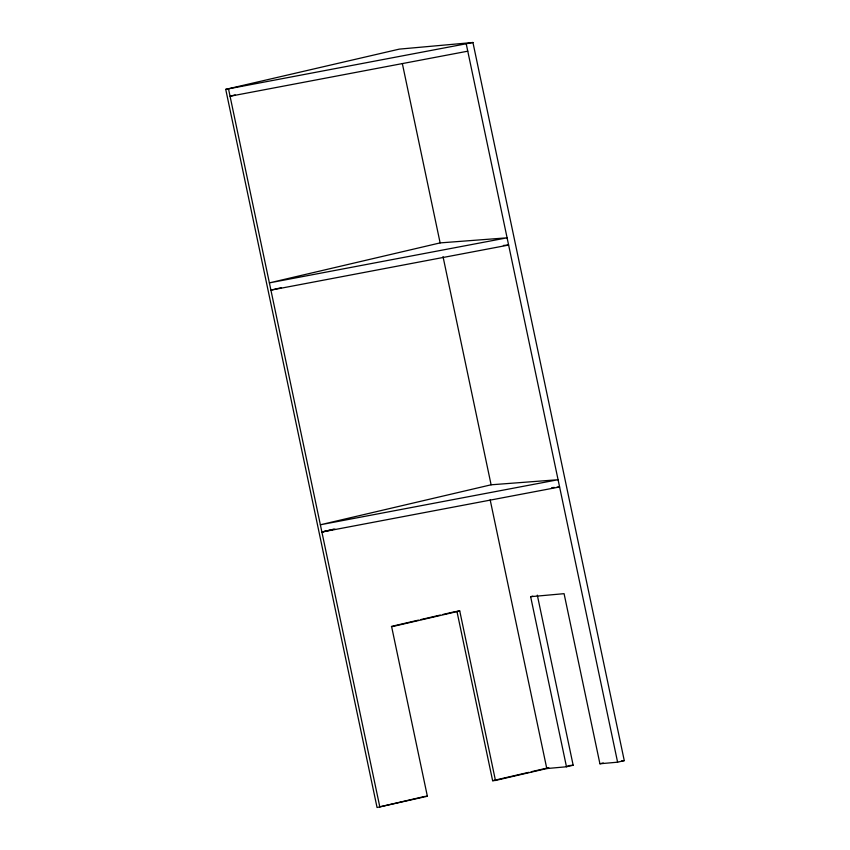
<?xml version="1.0" encoding="UTF-8"?>
<svg xmlns="http://www.w3.org/2000/svg" width="850" height="850" viewBox="0 0 850 850"><rect width="100%" height="100%" fill="white"/><g stroke="black" fill="none" stroke-linecap="round" stroke-linejoin="round"><path stroke-width="1.27" d="M235.174 94.913L230.063 96.252L467.766 51.181M440.13 242.898L269.386 282.88L507.099 237.819L440.13 242.898L402.358 63.633M281.191 287.725L270.916 290.126L508.629 245.055L503.37 245.459M491.109 484.797L320.365 524.779L558.078 479.719L491.109 484.797L443.02 256.615M556.984 487.199L559.597 486.965L321.895 532.026L333.444 529.316M549.015 768.039L495.454 780.449L459.744 610.969L391.648 626.758L427.369 796.237L377.06 807.5L225.728 89.367L399.298 49.13L472.94 42.5L624.272 760.633L617.599 762.184L599.919 763.768L564.081 593.672L530.644 596.679L566.482 766.774L573.155 765.234L537.317 595.138M225.728 89.367L472.94 42.5M321.895 532.026L334.836 529.029M391.382 626.418L418.37 620.16M420.941 619.565L440.204 615.092M442.776 614.497L455.621 611.522M530.644 596.679L532.865 596.169M380.906 806.607L423.247 796.79M459.744 610.969L456.907 611.224L492.628 780.704L528.721 772.342M531.293 771.736L548.059 767.858M599.919 763.768L603.266 762.992M551.735 487.666L554.359 487.433M567.906 765.701L573.155 765.234M621.754 760.856L624.272 760.633M566.482 766.774L546.794 768.549L490.163 499.821M492.628 780.704L495.454 780.449M424.533 796.492L427.369 796.237M466.267 44.051L617.599 762.184M228.554 89.112L379.886 807.245"/></g></svg>
